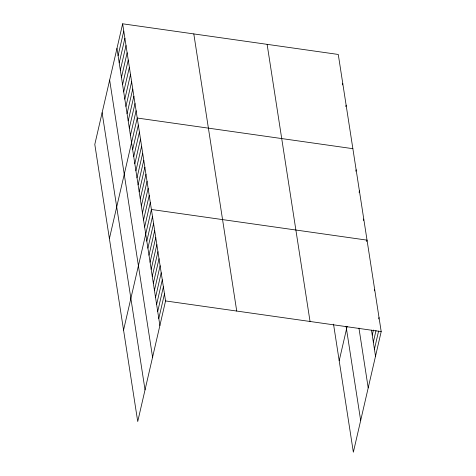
<?xml version="1.0" encoding="UTF-8"?>
<svg xmlns="http://www.w3.org/2000/svg" width="476" height="476" viewBox="0 0 476 476"><rect width="100%" height="100%" fill="white"/><g stroke="black" fill="none" stroke-linecap="round" stroke-linejoin="round"><path stroke-width="0.71" d="M122.647 23.8L94.801 144.406L137.725 421.54L165.565 300.933L122.647 23.8L338.275 54.46L381.199 331.593L353.353 452.2L333.527 324.162M118.09 55.644L123.766 31.047M119.214 62.897L124.891 38.294M120.333 70.145L126.015 45.547M121.457 77.392L127.134 52.794M122.582 84.639L128.258 60.041M123.7 91.886L129.383 67.289M124.825 99.133L130.501 74.536M125.95 106.386L131.626 81.783M127.068 113.633L132.75 89.036M128.193 120.88L133.869 96.283M129.317 128.127L134.994 103.53M130.436 135.374L136.118 110.777M109.397 238.631L137.237 118.024L352.871 148.685M132.649 149.66L138.326 125.063M133.738 156.693L139.42 132.096M134.827 163.732L140.509 139.129M135.916 170.765L141.598 146.168M137.005 177.798L142.687 153.201M138.099 184.837L143.776 160.233M139.188 191.87L144.865 167.272M140.277 198.903L145.953 174.305M141.366 205.941L147.042 181.338M142.455 212.974L148.137 188.377M143.544 220.007L149.226 195.41M144.633 227.046L150.315 202.449M123.558 330.088L151.404 209.482L367.032 240.142L366.698 241.588M146.816 241.112L152.493 216.515M147.905 248.151L153.581 223.553M148.994 255.184L154.67 230.586M150.083 262.216L155.759 237.619M151.172 269.255L156.848 244.658M152.261 276.288L157.943 251.691M153.349 283.327L159.032 258.724M154.438 290.36L160.12 265.763M155.527 297.393L161.209 272.796M156.622 304.432L162.298 279.829M157.711 311.465L163.387 286.867M158.8 318.498L164.476 293.9M342.434 84.901L342.768 83.449M345.802 106.642L346.135 105.196M355.804 171.235L356.137 169.789M359.071 192.34L359.41 190.894M363.432 220.483L363.765 219.037M339.192 360.743L347.135 326.346M374.326 290.83L374.66 289.384M372.25 335.086L373.422 330.023M373.339 342.125L376.01 330.546M378.688 318.974L379.021 317.522M374.428 349.158L378.604 331.07M165.565 300.933L381.199 331.593M371.488 330.165L375.516 356.191M358.946 328.077L368.204 387.875M346.07 326.25L360.671 420.516M267.119 44.339L310.043 321.478M193.803 33.915L236.727 311.054M116.965 48.397L159.888 325.536M109.653 80.081L152.576 357.214M102.114 112.723L145.037 389.856"/></g></svg>
